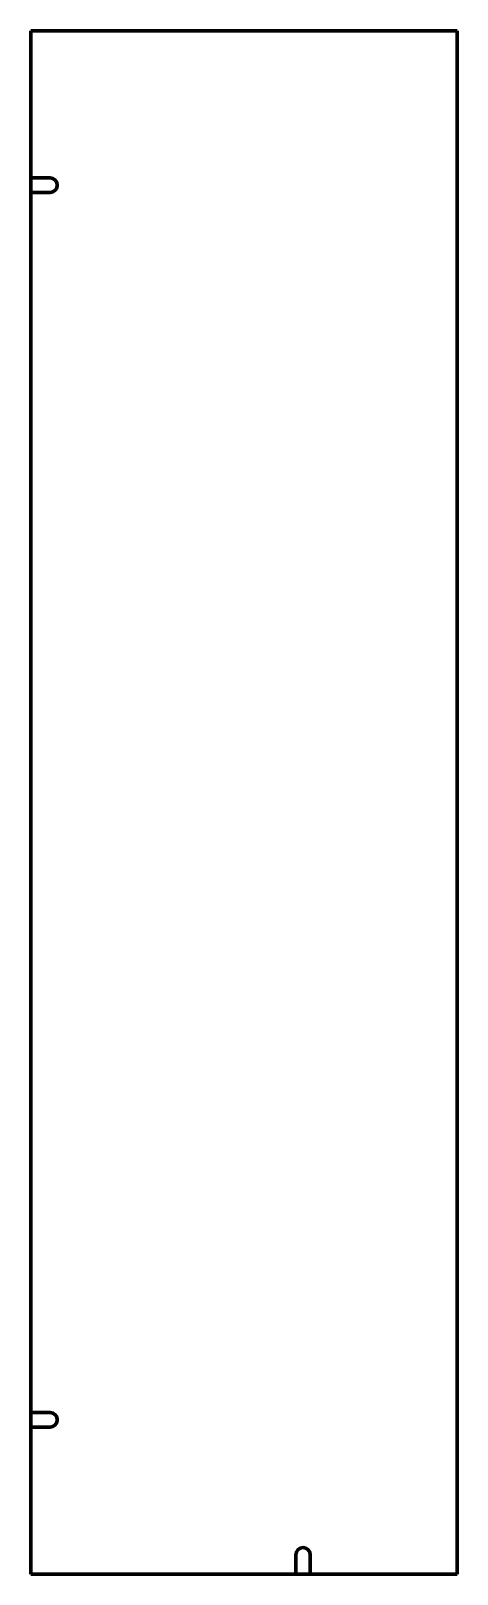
# Model space of a CAD drawing. Header units: inches. Extents: x 0 to 22.1, y 0 to 80.
import ezdxf

# ---------------------------------------------------------------- set-up
doc = ezdxf.new("R2010")
doc.units = ezdxf.units.IN
doc.header["$MEASUREMENT"] = 0
doc.layers.add('1', color=7, linetype='Continuous')

msp = doc.modelspace()

# ---------------------------------------------------------------- linework, layer by layer
at = {"color": 7, "lineweight": 90}
for p, q in [((0, 80), (0, 0)), ((22.125, 80), (0, 80)), ((22.125, 0), (22.125, 80)), ((0, 0), (22.125, 0))]:
    msp.add_line(p, q, dxfattribs=at)
at = {"layer": '1', "color": 7, "lineweight": 90}
for p, q in [((0, 72.375), (1, 72.375)), ((0, 71.625), (1, 71.625)), ((0, 8.375), (1, 8.375)), ((0, 7.625), (1, 7.625)), ((13.75, 0), (13.75, 1)), ((14.5, 0), (14.5, 1))]:
    msp.add_line(p, q, dxfattribs=at)
for centre, start, end in [((1, 72), 270, 450), ((1, 8), 270, 450), ((14.125, 1), 0, 180)]:
    msp.add_arc(centre, 0.375, start, end, dxfattribs=at)

doc.saveas('drawing.dxf')
